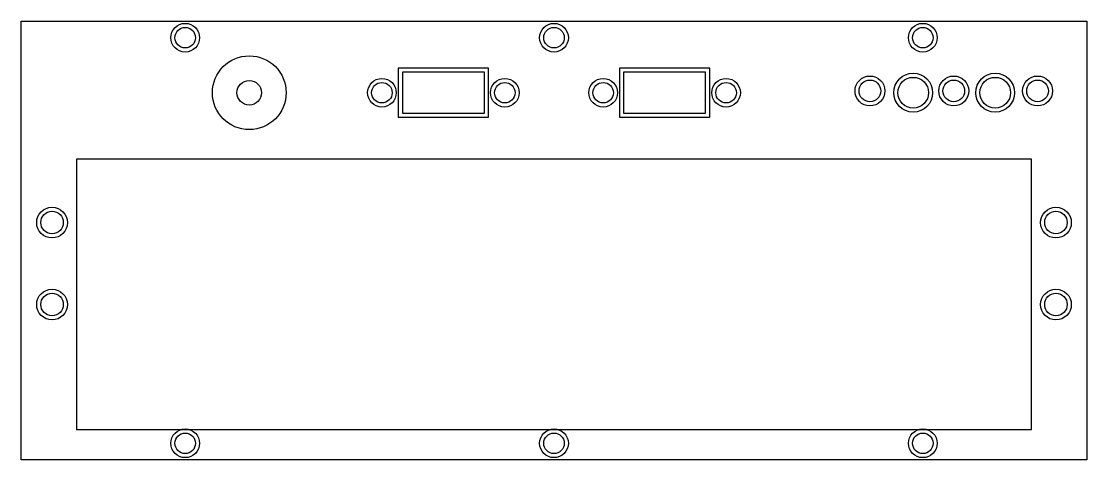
# Model space of a CAD drawing. Header units: millimetres. Extents: x -130 to 130, y -54 to 54.
import ezdxf

# ---------------------------------------------------------------- set-up
doc = ezdxf.new("R2010")
doc.units = ezdxf.units.MM
doc.layers.get('0').update_dxf_attribs({"linetype": 'CONTINUOUS'})

msp = doc.modelspace()

# ---------------------------------------------------------------- linework, layer by layer
for points in [[(-130, -53.5), (-130, 53.5), (130, 53.5), (130, -53.5)], [(-16, 42.07), (-38, 42.07), (-38, 30.07), (-16, 30.07)], [(38, 42.07), (16, 42.07), (16, 30.07), (38, 30.07)], [(-37, 31.07), (-17, 31.07), (-17, 41.07), (-37, 41.07)], [(37, 41.07), (17, 41.07), (17, 31.07), (37, 31.07)], [(116.5, 19.87), (-116.5, 19.87), (-116.5, -46.13), (116.5, -46.13)]]:
    msp.add_lwpolyline(points, close=True)
for centre, radius in [((-90, 49.5), 3.5), ((-90, 49.5), 2.5), ((0, 49.5), 3.5), ((0, 49.5), 2.5), ((90, 49.5), 3.5), ((90, 49.5), 2.5), ((-74.37, 36.07), 9), ((-74.37, 36.07), 3), ((-42, 36.07), 3.5), ((-12, 36.07), 3.5), ((12, 36.07), 3.5), ((42, 36.07), 3.5), ((77.11, 36.5), 3.65), ((77.11, 36.5), 2.65), ((87.66, 36.07), 4.75), ((87.66, 36.07), 3.75), ((97.56, 36.5), 3.65), ((97.56, 36.5), 2.65), ((107.67, 36.07), 4.75), ((107.67, 36.07), 3.75), ((118.01, 36.5), 3.65), ((118.01, 36.5), 2.65), ((-42, 36.07), 2.5), ((-12, 36.07), 2.5), ((12, 36.07), 2.5), ((42, 36.07), 2.5), ((-122.5, 4.37), 3.75), ((122.5, 4.37), 3.75), ((-122.5, 4.37), 2.75), ((122.5, 4.37), 2.75), ((-122.5, -15.63), 3.75), ((-122.5, -15.63), 2.75), ((122.5, -15.63), 3.75), ((122.5, -15.63), 2.75), ((-90, -49.5), 3.5), ((0, -49.5), 3.5), ((90, -49.5), 3.5), ((-90, -49.5), 2.5), ((0, -49.5), 2.5), ((90, -49.5), 2.5)]:
    msp.add_circle(centre, radius)

doc.saveas('drawing.dxf')
